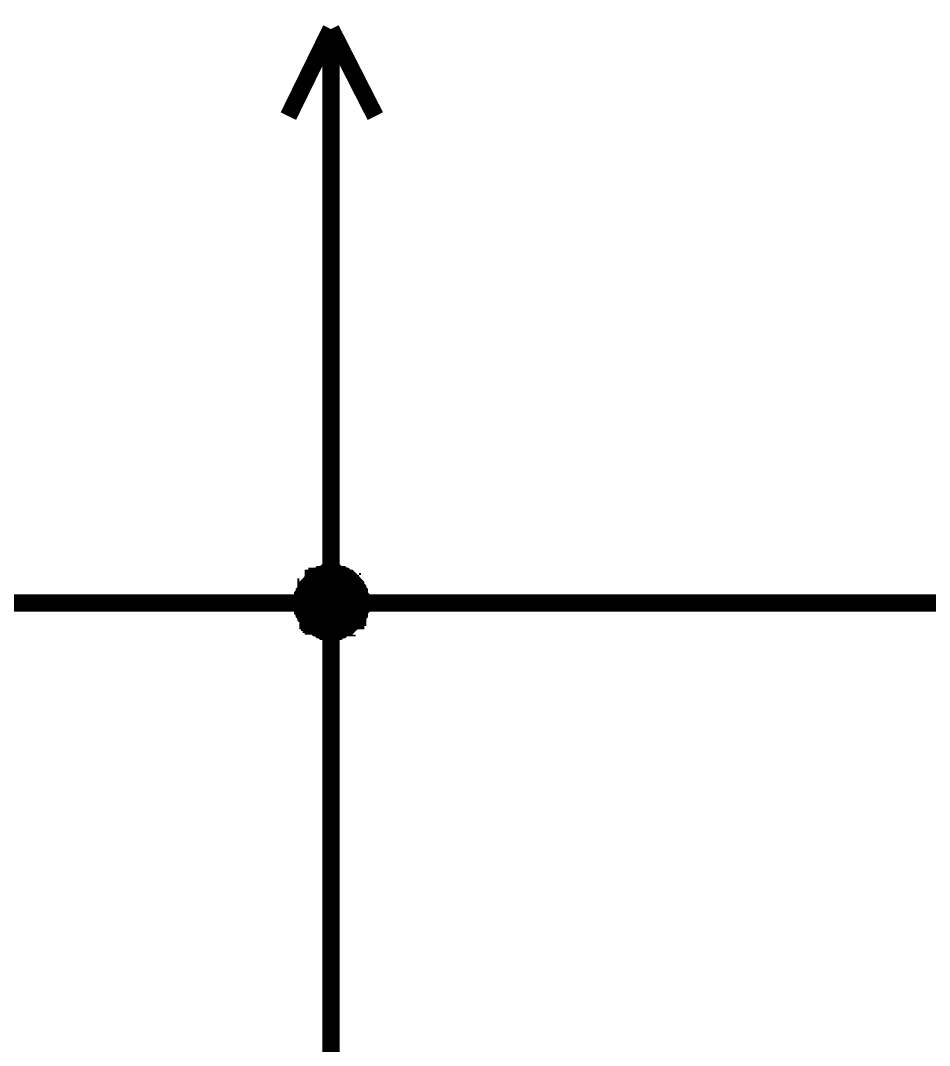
# Model space of a CAD drawing. Extents: x 260 to 1101, y 70 to 664.
# Drawn here: x 503.7 to 519.6, y 144.04 to 161.96 of the extents above; entities that cross this region are included whole.
import ezdxf

# ---------------------------------------------------------------- set-up
doc = ezdxf.new("R2010")
doc.units = 0
doc.header["$MEASUREMENT"] = 0
doc.layers.add('Sheet', color=255, linetype='CONTINUOUS')

msp = doc.modelspace()

# ---------------------------------------------------------------- linework, layer by layer
at = {"layer": 'Sheet'}
for points, const_width in [([(509.127, 161.807), (508.382, 160.285)], 0.3), ([(509.127, 161.807), (509.903, 160.285)], 0.3), ([(509.127, 159.291), (509.127, 161.807)], 0.3), ([(509.127, 159.291), (509.127, 151.773)], 0.3), ([(508.63, 151.773), (508.63, 151.804), (508.63, 151.835), (508.63, 151.835), (508.63, 151.866), (508.63, 151.897), (508.661, 151.928), (508.661, 151.959), (508.661, 151.959), (508.692, 151.99), (508.692, 152.021), (508.692, 152.052), (508.723, 152.052), (508.723, 152.083), (508.754, 152.114), (508.754, 152.114), (508.785, 152.146), (508.785, 152.146), (508.816, 152.177), (508.816, 152.208), (508.848, 152.208), (508.879, 152.208), (508.879, 152.239), (508.91, 152.239), (508.941, 152.27), (508.941, 152.27), (508.972, 152.27), (509.003, 152.27), (509.034, 152.301), (509.065, 152.301), (509.065, 152.301), (509.096, 152.301), (509.127, 152.301)], 0.3), ([(508.63, 151.773), (508.63, 151.804), (508.63, 151.835), (508.63, 151.835), (508.63, 151.866), (508.63, 151.897), (508.661, 151.928), (508.661, 151.959), (508.661, 151.959), (508.692, 151.99), (508.692, 152.021), (508.692, 152.052), (508.723, 152.052), (508.723, 152.083), (508.754, 152.114), (508.754, 152.114), (508.785, 152.146), (508.785, 152.146), (508.816, 152.177), (508.816, 152.208), (508.848, 152.208), (508.879, 152.208), (508.879, 152.239), (508.91, 152.239), (508.941, 152.27), (508.941, 152.27), (508.972, 152.27), (509.003, 152.27), (509.034, 152.301), (509.065, 152.301), (509.065, 152.301), (509.096, 152.301), (509.127, 152.301)], 0.3), ([(508.63, 151.773), (508.63, 151.804), (508.63, 151.835), (508.63, 151.835), (508.63, 151.866), (508.63, 151.897), (508.661, 151.928), (508.661, 151.959), (508.661, 151.959), (508.692, 151.99), (508.692, 152.021), (508.692, 152.052), (508.723, 152.052), (508.723, 152.083), (508.754, 152.114), (508.754, 152.114), (508.785, 152.146), (508.785, 152.146), (508.816, 152.177), (508.816, 152.208), (508.848, 152.208), (508.879, 152.208), (508.879, 152.239), (508.91, 152.239), (508.941, 152.27), (508.941, 152.27), (508.972, 152.27), (509.003, 152.27), (509.034, 152.301), (509.065, 152.301), (509.065, 152.301), (509.096, 152.301), (509.127, 152.301)], 0.3), ([(508.63, 151.773), (508.63, 151.804), (508.63, 151.835), (508.63, 151.835), (508.63, 151.866), (508.63, 151.897), (508.661, 151.928), (508.661, 151.959), (508.661, 151.959), (508.692, 151.99), (508.692, 152.021), (508.692, 152.052), (508.723, 152.052), (508.723, 152.083), (508.754, 152.114), (508.754, 152.114), (508.785, 152.146), (508.785, 152.146), (508.816, 152.177), (508.816, 152.208), (508.848, 152.208), (508.879, 152.208), (508.879, 152.239), (508.91, 152.239), (508.941, 152.27), (508.941, 152.27), (508.972, 152.27), (509.003, 152.27), (509.034, 152.301), (509.065, 152.301), (509.065, 152.301), (509.096, 152.301), (509.127, 152.301)], 0.3), ([(508.63, 151.773), (508.63, 151.804), (508.63, 151.835), (508.63, 151.835), (508.63, 151.866), (508.63, 151.897), (508.661, 151.928), (508.661, 151.959), (508.661, 151.959), (508.692, 151.99), (508.692, 152.021), (508.692, 152.052), (508.723, 152.052), (508.723, 152.083), (508.754, 152.114), (508.754, 152.114), (508.785, 152.146), (508.785, 152.146), (508.816, 152.177), (508.816, 152.208), (508.848, 152.208), (508.879, 152.208), (508.879, 152.239), (508.91, 152.239), (508.941, 152.27), (508.941, 152.27), (508.972, 152.27), (509.003, 152.27), (509.034, 152.301), (509.065, 152.301), (509.065, 152.301), (509.096, 152.301), (509.127, 152.301)], 0.3), ([(508.63, 151.773), (508.63, 151.804), (508.63, 151.835), (508.63, 151.835), (508.63, 151.866), (508.63, 151.897), (508.661, 151.928), (508.661, 151.959), (508.661, 151.959), (508.692, 151.99), (508.692, 152.021), (508.692, 152.052), (508.723, 152.052), (508.723, 152.083), (508.754, 152.114), (508.754, 152.114), (508.785, 152.146), (508.785, 152.146), (508.816, 152.177), (508.816, 152.208), (508.848, 152.208), (508.879, 152.208), (508.879, 152.239), (508.91, 152.239), (508.941, 152.27), (508.941, 152.27), (508.972, 152.27), (509.003, 152.27), (509.034, 152.301), (509.065, 152.301), (509.065, 152.301), (509.096, 152.301), (509.127, 152.301)], 0.3), ([(508.63, 151.773), (508.63, 151.804), (508.63, 151.835), (508.63, 151.835), (508.63, 151.866), (508.63, 151.897), (508.661, 151.928), (508.661, 151.959), (508.661, 151.959), (508.692, 151.99), (508.692, 152.021), (508.692, 152.052), (508.723, 152.052), (508.723, 152.083), (508.754, 152.114), (508.754, 152.114), (508.785, 152.146), (508.785, 152.146), (508.816, 152.177), (508.816, 152.208), (508.848, 152.208), (508.879, 152.208), (508.879, 152.239), (508.91, 152.239), (508.941, 152.27), (508.941, 152.27), (508.972, 152.27), (509.003, 152.27), (509.034, 152.301), (509.065, 152.301), (509.065, 152.301), (509.096, 152.301), (509.127, 152.301)], 0.0991), ([(508.63, 151.773), (508.63, 151.804), (508.63, 151.835), (508.63, 151.835), (508.63, 151.866), (508.63, 151.897), (508.661, 151.928), (508.661, 151.959), (508.661, 151.959), (508.692, 151.99), (508.692, 152.021), (508.692, 152.052), (508.723, 152.052), (508.723, 152.083), (508.754, 152.114), (508.754, 152.114), (508.785, 152.146), (508.785, 152.146), (508.816, 152.177), (508.816, 152.208), (508.848, 152.208), (508.879, 152.208), (508.879, 152.239), (508.91, 152.239), (508.941, 152.27), (508.941, 152.27), (508.972, 152.27), (509.003, 152.27), (509.034, 152.301), (509.065, 152.301), (509.065, 152.301), (509.096, 152.301), (509.127, 152.301)], 0.0991), ([(508.63, 151.773), (508.63, 151.804), (508.63, 151.835), (508.63, 151.835), (508.63, 151.866), (508.63, 151.897), (508.661, 151.928), (508.661, 151.959), (508.661, 151.959), (508.692, 151.99), (508.692, 152.021), (508.692, 152.052), (508.723, 152.052), (508.723, 152.083), (508.754, 152.114), (508.754, 152.114), (508.785, 152.146), (508.785, 152.146), (508.816, 152.177), (508.816, 152.208), (508.848, 152.208), (508.879, 152.208), (508.879, 152.239), (508.91, 152.239), (508.941, 152.27), (508.941, 152.27), (508.972, 152.27), (509.003, 152.27), (509.034, 152.301), (509.065, 152.301), (509.065, 152.301), (509.096, 152.301), (509.127, 152.301)], 0.0991), ([(508.63, 151.773), (508.63, 151.804), (508.63, 151.835), (508.63, 151.835), (508.63, 151.866), (508.63, 151.897), (508.661, 151.928), (508.661, 151.959), (508.661, 151.959), (508.692, 151.99), (508.692, 152.021), (508.692, 152.052), (508.723, 152.052), (508.723, 152.083), (508.754, 152.114), (508.754, 152.114), (508.785, 152.146), (508.785, 152.146), (508.816, 152.177), (508.816, 152.208), (508.848, 152.208), (508.879, 152.208), (508.879, 152.239), (508.91, 152.239), (508.941, 152.27), (508.941, 152.27), (508.972, 152.27), (509.003, 152.27), (509.034, 152.301), (509.065, 152.301), (509.065, 152.301), (509.096, 152.301), (509.127, 152.301)], 0.0991), ([(508.63, 151.773), (508.63, 151.804), (508.63, 151.835), (508.63, 151.835), (508.63, 151.866), (508.63, 151.897), (508.661, 151.928), (508.661, 151.959), (508.661, 151.959), (508.692, 151.99), (508.692, 152.021), (508.692, 152.052), (508.723, 152.052), (508.723, 152.083), (508.754, 152.114), (508.754, 152.114), (508.785, 152.146), (508.785, 152.146), (508.816, 152.177), (508.816, 152.208), (508.848, 152.208), (508.879, 152.208), (508.879, 152.239), (508.91, 152.239), (508.941, 152.27), (508.941, 152.27), (508.972, 152.27), (509.003, 152.27), (509.034, 152.301), (509.065, 152.301), (509.065, 152.301), (509.096, 152.301), (509.127, 152.301)], 0.0991), ([(508.63, 151.773), (508.63, 151.804), (508.63, 151.835), (508.63, 151.835), (508.63, 151.866), (508.63, 151.897), (508.661, 151.928), (508.661, 151.959), (508.661, 151.959), (508.692, 151.99), (508.692, 152.021), (508.692, 152.052), (508.723, 152.052), (508.723, 152.083), (508.754, 152.114), (508.754, 152.114), (508.785, 152.146), (508.785, 152.146), (508.816, 152.177), (508.816, 152.208), (508.848, 152.208), (508.879, 152.208), (508.879, 152.239), (508.91, 152.239), (508.941, 152.27), (508.941, 152.27), (508.972, 152.27), (509.003, 152.27), (509.034, 152.301), (509.065, 152.301), (509.065, 152.301), (509.096, 152.301), (509.127, 152.301)], 0.0991), ([(509.127, 152.301), (509.127, 152.301)], 0.3), ([(509.127, 152.301), (509.158, 152.301), (509.189, 152.301), (509.189, 152.301), (509.22, 152.301), (509.251, 152.27), (509.282, 152.27), (509.313, 152.27), (509.313, 152.27), (509.344, 152.239), (509.375, 152.239), (509.407, 152.208), (509.407, 152.208), (509.438, 152.208), (509.469, 152.177), (509.469, 152.146), (509.5, 152.146), (509.5, 152.114), (509.531, 152.114), (509.562, 152.083), (509.562, 152.052), (509.562, 152.052), (509.593, 152.021), (509.593, 151.99), (509.624, 151.959), (509.624, 151.959), (509.624, 151.928), (509.624, 151.897), (509.655, 151.866), (509.655, 151.835), (509.655, 151.835), (509.655, 151.804), (509.655, 151.773)], 0.3), ([(509.127, 152.301), (509.127, 152.301)], 0.3), ([(509.127, 152.301), (509.158, 152.301), (509.189, 152.301), (509.189, 152.301), (509.22, 152.301), (509.251, 152.27), (509.282, 152.27), (509.313, 152.27), (509.313, 152.27), (509.344, 152.239), (509.375, 152.239), (509.407, 152.208), (509.407, 152.208), (509.438, 152.208), (509.469, 152.177), (509.469, 152.146), (509.5, 152.146), (509.5, 152.114), (509.531, 152.114), (509.562, 152.083), (509.562, 152.052), (509.562, 152.052), (509.593, 152.021), (509.593, 151.99), (509.624, 151.959), (509.624, 151.959), (509.624, 151.928), (509.624, 151.897), (509.655, 151.866), (509.655, 151.835), (509.655, 151.835), (509.655, 151.804), (509.655, 151.773)], 0.3), ([(509.127, 152.301), (509.127, 152.301)], 0.3), ([(509.127, 152.301), (509.158, 152.301), (509.189, 152.301), (509.189, 152.301), (509.22, 152.301), (509.251, 152.27), (509.282, 152.27), (509.313, 152.27), (509.313, 152.27), (509.344, 152.239), (509.375, 152.239), (509.407, 152.208), (509.407, 152.208), (509.438, 152.208), (509.469, 152.177), (509.469, 152.146), (509.5, 152.146), (509.5, 152.114), (509.531, 152.114), (509.562, 152.083), (509.562, 152.052), (509.562, 152.052), (509.593, 152.021), (509.593, 151.99), (509.624, 151.959), (509.624, 151.959), (509.624, 151.928), (509.624, 151.897), (509.655, 151.866), (509.655, 151.835), (509.655, 151.835), (509.655, 151.804), (509.655, 151.773)], 0.3), ([(509.127, 152.301), (509.127, 152.301)], 0.3), ([(509.127, 152.301), (509.158, 152.301), (509.189, 152.301), (509.189, 152.301), (509.22, 152.301), (509.251, 152.27), (509.282, 152.27), (509.313, 152.27), (509.313, 152.27), (509.344, 152.239), (509.375, 152.239), (509.407, 152.208), (509.407, 152.208), (509.438, 152.208), (509.469, 152.177), (509.469, 152.146), (509.5, 152.146), (509.5, 152.114), (509.531, 152.114), (509.562, 152.083), (509.562, 152.052), (509.562, 152.052), (509.593, 152.021), (509.593, 151.99), (509.624, 151.959), (509.624, 151.959), (509.624, 151.928), (509.624, 151.897), (509.655, 151.866), (509.655, 151.835), (509.655, 151.835), (509.655, 151.804), (509.655, 151.773)], 0.3), ([(509.127, 152.301), (509.127, 152.301)], 0.3), ([(509.127, 152.301), (509.158, 152.301), (509.189, 152.301), (509.189, 152.301), (509.22, 152.301), (509.251, 152.27), (509.282, 152.27), (509.313, 152.27), (509.313, 152.27), (509.344, 152.239), (509.375, 152.239), (509.407, 152.208), (509.407, 152.208), (509.438, 152.208), (509.469, 152.177), (509.469, 152.146), (509.5, 152.146), (509.5, 152.114), (509.531, 152.114), (509.562, 152.083), (509.562, 152.052), (509.562, 152.052), (509.593, 152.021), (509.593, 151.99), (509.624, 151.959), (509.624, 151.959), (509.624, 151.928), (509.624, 151.897), (509.655, 151.866), (509.655, 151.835), (509.655, 151.835), (509.655, 151.804), (509.655, 151.773)], 0.3), ([(509.127, 152.301), (509.127, 152.301)], 0.3), ([(509.127, 152.301), (509.158, 152.301), (509.189, 152.301), (509.189, 152.301), (509.22, 152.301), (509.251, 152.27), (509.282, 152.27), (509.313, 152.27), (509.313, 152.27), (509.344, 152.239), (509.375, 152.239), (509.407, 152.208), (509.407, 152.208), (509.438, 152.208), (509.469, 152.177), (509.469, 152.146), (509.5, 152.146), (509.5, 152.114), (509.531, 152.114), (509.562, 152.083), (509.562, 152.052), (509.562, 152.052), (509.593, 152.021), (509.593, 151.99), (509.624, 151.959), (509.624, 151.959), (509.624, 151.928), (509.624, 151.897), (509.655, 151.866), (509.655, 151.835), (509.655, 151.835), (509.655, 151.804), (509.655, 151.773)], 0.3), ([(509.127, 152.301), (509.127, 152.301)], 0.0991), ([(509.127, 152.301), (509.158, 152.301), (509.189, 152.301), (509.189, 152.301), (509.22, 152.301), (509.251, 152.27), (509.282, 152.27), (509.313, 152.27), (509.313, 152.27), (509.344, 152.239), (509.375, 152.239), (509.407, 152.208), (509.407, 152.208), (509.438, 152.208), (509.469, 152.177), (509.469, 152.146), (509.5, 152.146), (509.5, 152.114), (509.531, 152.114), (509.562, 152.083), (509.562, 152.052), (509.562, 152.052), (509.593, 152.021), (509.593, 151.99), (509.624, 151.959), (509.624, 151.959), (509.624, 151.928), (509.624, 151.897), (509.655, 151.866), (509.655, 151.835), (509.655, 151.835), (509.655, 151.804), (509.655, 151.773)], 0.0991), ([(509.127, 152.301), (509.127, 152.301)], 0.0991), ([(509.127, 152.301), (509.158, 152.301), (509.189, 152.301), (509.189, 152.301), (509.22, 152.301), (509.251, 152.27), (509.282, 152.27), (509.313, 152.27), (509.313, 152.27), (509.344, 152.239), (509.375, 152.239), (509.407, 152.208), (509.407, 152.208), (509.438, 152.208), (509.469, 152.177), (509.469, 152.146), (509.5, 152.146), (509.5, 152.114), (509.531, 152.114), (509.562, 152.083), (509.562, 152.052), (509.562, 152.052), (509.593, 152.021), (509.593, 151.99), (509.624, 151.959), (509.624, 151.959), (509.624, 151.928), (509.624, 151.897), (509.655, 151.866), (509.655, 151.835), (509.655, 151.835), (509.655, 151.804), (509.655, 151.773)], 0.0991), ([(509.127, 152.301), (509.127, 152.301)], 0.0991), ([(509.127, 152.301), (509.158, 152.301), (509.189, 152.301), (509.189, 152.301), (509.22, 152.301), (509.251, 152.27), (509.282, 152.27), (509.313, 152.27), (509.313, 152.27), (509.344, 152.239), (509.375, 152.239), (509.407, 152.208), (509.407, 152.208), (509.438, 152.208), (509.469, 152.177), (509.469, 152.146), (509.5, 152.146), (509.5, 152.114), (509.531, 152.114), (509.562, 152.083), (509.562, 152.052), (509.562, 152.052), (509.593, 152.021), (509.593, 151.99), (509.624, 151.959), (509.624, 151.959), (509.624, 151.928), (509.624, 151.897), (509.655, 151.866), (509.655, 151.835), (509.655, 151.835), (509.655, 151.804), (509.655, 151.773)], 0.0991), ([(509.127, 152.301), (509.127, 152.301)], 0.0991), ([(509.127, 152.301), (509.158, 152.301), (509.189, 152.301), (509.189, 152.301), (509.22, 152.301), (509.251, 152.27), (509.282, 152.27), (509.313, 152.27), (509.313, 152.27), (509.344, 152.239), (509.375, 152.239), (509.407, 152.208), (509.407, 152.208), (509.438, 152.208), (509.469, 152.177), (509.469, 152.146), (509.5, 152.146), (509.5, 152.114), (509.531, 152.114), (509.562, 152.083), (509.562, 152.052), (509.562, 152.052), (509.593, 152.021), (509.593, 151.99), (509.624, 151.959), (509.624, 151.959), (509.624, 151.928), (509.624, 151.897), (509.655, 151.866), (509.655, 151.835), (509.655, 151.835), (509.655, 151.804), (509.655, 151.773)], 0.0991), ([(509.127, 152.301), (509.127, 152.301)], 0.0991), ([(509.127, 152.301), (509.158, 152.301), (509.189, 152.301), (509.189, 152.301), (509.22, 152.301), (509.251, 152.27), (509.282, 152.27), (509.313, 152.27), (509.313, 152.27), (509.344, 152.239), (509.375, 152.239), (509.407, 152.208), (509.407, 152.208), (509.438, 152.208), (509.469, 152.177), (509.469, 152.146), (509.5, 152.146), (509.5, 152.114), (509.531, 152.114), (509.562, 152.083), (509.562, 152.052), (509.562, 152.052), (509.593, 152.021), (509.593, 151.99), (509.624, 151.959), (509.624, 151.959), (509.624, 151.928), (509.624, 151.897), (509.655, 151.866), (509.655, 151.835), (509.655, 151.835), (509.655, 151.804), (509.655, 151.773)], 0.0991), ([(509.127, 152.301), (509.127, 152.301)], 0.0991), ([(509.127, 152.301), (509.158, 152.301), (509.189, 152.301), (509.189, 152.301), (509.22, 152.301), (509.251, 152.27), (509.282, 152.27), (509.313, 152.27), (509.313, 152.27), (509.344, 152.239), (509.375, 152.239), (509.407, 152.208), (509.407, 152.208), (509.438, 152.208), (509.469, 152.177), (509.469, 152.146), (509.5, 152.146), (509.5, 152.114), (509.531, 152.114), (509.562, 152.083), (509.562, 152.052), (509.562, 152.052), (509.593, 152.021), (509.593, 151.99), (509.624, 151.959), (509.624, 151.959), (509.624, 151.928), (509.624, 151.897), (509.655, 151.866), (509.655, 151.835), (509.655, 151.835), (509.655, 151.804), (509.655, 151.773)], 0.0991), ([(494.127, 151.773), (509.127, 151.773), (509.127, 144.286)], 0.3), ([(509.127, 151.276), (509.096, 151.276), (509.065, 151.276), (509.065, 151.276), (509.034, 151.276), (509.003, 151.276), (508.972, 151.307), (508.941, 151.307), (508.941, 151.307), (508.91, 151.338), (508.879, 151.338), (508.879, 151.338), (508.848, 151.369), (508.816, 151.369), (508.816, 151.4), (508.785, 151.4), (508.785, 151.431), (508.754, 151.431), (508.754, 151.462), (508.723, 151.462), (508.723, 151.493), (508.692, 151.524), (508.692, 151.524), (508.692, 151.555), (508.661, 151.586), (508.661, 151.586), (508.661, 151.617), (508.63, 151.648), (508.63, 151.68), (508.63, 151.711), (508.63, 151.711), (508.63, 151.742), (508.63, 151.773)], 0.3), ([(508.63, 151.773), (508.63, 151.773)], 0.3), ([(509.127, 151.276), (509.096, 151.276), (509.065, 151.276), (509.065, 151.276), (509.034, 151.276), (509.003, 151.276), (508.972, 151.307), (508.941, 151.307), (508.941, 151.307), (508.91, 151.338), (508.879, 151.338), (508.879, 151.338), (508.848, 151.369), (508.816, 151.369), (508.816, 151.4), (508.785, 151.4), (508.785, 151.431), (508.754, 151.431), (508.754, 151.462), (508.723, 151.462), (508.723, 151.493), (508.692, 151.524), (508.692, 151.524), (508.692, 151.555), (508.661, 151.586), (508.661, 151.586), (508.661, 151.617), (508.63, 151.648), (508.63, 151.68), (508.63, 151.711), (508.63, 151.711), (508.63, 151.742), (508.63, 151.773)], 0.3), ([(508.63, 151.773), (508.63, 151.773)], 0.3), ([(509.127, 151.276), (509.096, 151.276), (509.065, 151.276), (509.065, 151.276), (509.034, 151.276), (509.003, 151.276), (508.972, 151.307), (508.941, 151.307), (508.941, 151.307), (508.91, 151.338), (508.879, 151.338), (508.879, 151.338), (508.848, 151.369), (508.816, 151.369), (508.816, 151.4), (508.785, 151.4), (508.785, 151.431), (508.754, 151.431), (508.754, 151.462), (508.723, 151.462), (508.723, 151.493), (508.692, 151.524), (508.692, 151.524), (508.692, 151.555), (508.661, 151.586), (508.661, 151.586), (508.661, 151.617), (508.63, 151.648), (508.63, 151.68), (508.63, 151.711), (508.63, 151.711), (508.63, 151.742), (508.63, 151.773)], 0.3), ([(508.63, 151.773), (508.63, 151.773)], 0.3), ([(509.127, 151.276), (509.096, 151.276), (509.065, 151.276), (509.065, 151.276), (509.034, 151.276), (509.003, 151.276), (508.972, 151.307), (508.941, 151.307), (508.941, 151.307), (508.91, 151.338), (508.879, 151.338), (508.879, 151.338), (508.848, 151.369), (508.816, 151.369), (508.816, 151.4), (508.785, 151.4), (508.785, 151.431), (508.754, 151.431), (508.754, 151.462), (508.723, 151.462), (508.723, 151.493), (508.692, 151.524), (508.692, 151.524), (508.692, 151.555), (508.661, 151.586), (508.661, 151.586), (508.661, 151.617), (508.63, 151.648), (508.63, 151.68), (508.63, 151.711), (508.63, 151.711), (508.63, 151.742), (508.63, 151.773)], 0.3), ([(508.63, 151.773), (508.63, 151.773)], 0.3), ([(509.127, 151.276), (509.096, 151.276), (509.065, 151.276), (509.065, 151.276), (509.034, 151.276), (509.003, 151.276), (508.972, 151.307), (508.941, 151.307), (508.941, 151.307), (508.91, 151.338), (508.879, 151.338), (508.879, 151.338), (508.848, 151.369), (508.816, 151.369), (508.816, 151.4), (508.785, 151.4), (508.785, 151.431), (508.754, 151.431), (508.754, 151.462), (508.723, 151.462), (508.723, 151.493), (508.692, 151.524), (508.692, 151.524), (508.692, 151.555), (508.661, 151.586), (508.661, 151.586), (508.661, 151.617), (508.63, 151.648), (508.63, 151.68), (508.63, 151.711), (508.63, 151.711), (508.63, 151.742), (508.63, 151.773)], 0.3), ([(508.63, 151.773), (508.63, 151.773)], 0.3), ([(509.127, 151.276), (509.096, 151.276), (509.065, 151.276), (509.065, 151.276), (509.034, 151.276), (509.003, 151.276), (508.972, 151.307), (508.941, 151.307), (508.941, 151.307), (508.91, 151.338), (508.879, 151.338), (508.879, 151.338), (508.848, 151.369), (508.816, 151.369), (508.816, 151.4), (508.785, 151.4), (508.785, 151.431), (508.754, 151.431), (508.754, 151.462), (508.723, 151.462), (508.723, 151.493), (508.692, 151.524), (508.692, 151.524), (508.692, 151.555), (508.661, 151.586), (508.661, 151.586), (508.661, 151.617), (508.63, 151.648), (508.63, 151.68), (508.63, 151.711), (508.63, 151.711), (508.63, 151.742), (508.63, 151.773)], 0.3), ([(508.63, 151.773), (508.63, 151.773)], 0.3), ([(509.127, 151.276), (509.096, 151.276), (509.065, 151.276), (509.065, 151.276), (509.034, 151.276), (509.003, 151.276), (508.972, 151.307), (508.941, 151.307), (508.941, 151.307), (508.91, 151.338), (508.879, 151.338), (508.879, 151.338), (508.848, 151.369), (508.816, 151.369), (508.816, 151.4), (508.785, 151.4), (508.785, 151.431), (508.754, 151.431), (508.754, 151.462), (508.723, 151.462), (508.723, 151.493), (508.692, 151.524), (508.692, 151.524), (508.692, 151.555), (508.661, 151.586), (508.661, 151.586), (508.661, 151.617), (508.63, 151.648), (508.63, 151.68), (508.63, 151.711), (508.63, 151.711), (508.63, 151.742), (508.63, 151.773)], 0.0991), ([(508.63, 151.773), (508.63, 151.773)], 0.0991), ([(509.127, 151.276), (509.096, 151.276), (509.065, 151.276), (509.065, 151.276), (509.034, 151.276), (509.003, 151.276), (508.972, 151.307), (508.941, 151.307), (508.941, 151.307), (508.91, 151.338), (508.879, 151.338), (508.879, 151.338), (508.848, 151.369), (508.816, 151.369), (508.816, 151.4), (508.785, 151.4), (508.785, 151.431), (508.754, 151.431), (508.754, 151.462), (508.723, 151.462), (508.723, 151.493), (508.692, 151.524), (508.692, 151.524), (508.692, 151.555), (508.661, 151.586), (508.661, 151.586), (508.661, 151.617), (508.63, 151.648), (508.63, 151.68), (508.63, 151.711), (508.63, 151.711), (508.63, 151.742), (508.63, 151.773)], 0.0991), ([(508.63, 151.773), (508.63, 151.773)], 0.0991), ([(509.127, 151.276), (509.096, 151.276), (509.065, 151.276), (509.065, 151.276), (509.034, 151.276), (509.003, 151.276), (508.972, 151.307), (508.941, 151.307), (508.941, 151.307), (508.91, 151.338), (508.879, 151.338), (508.879, 151.338), (508.848, 151.369), (508.816, 151.369), (508.816, 151.4), (508.785, 151.4), (508.785, 151.431), (508.754, 151.431), (508.754, 151.462), (508.723, 151.462), (508.723, 151.493), (508.692, 151.524), (508.692, 151.524), (508.692, 151.555), (508.661, 151.586), (508.661, 151.586), (508.661, 151.617), (508.63, 151.648), (508.63, 151.68), (508.63, 151.711), (508.63, 151.711), (508.63, 151.742), (508.63, 151.773)], 0.0991), ([(508.63, 151.773), (508.63, 151.773)], 0.0991), ([(509.127, 151.276), (509.096, 151.276), (509.065, 151.276), (509.065, 151.276), (509.034, 151.276), (509.003, 151.276), (508.972, 151.307), (508.941, 151.307), (508.941, 151.307), (508.91, 151.338), (508.879, 151.338), (508.879, 151.338), (508.848, 151.369), (508.816, 151.369), (508.816, 151.4), (508.785, 151.4), (508.785, 151.431), (508.754, 151.431), (508.754, 151.462), (508.723, 151.462), (508.723, 151.493), (508.692, 151.524), (508.692, 151.524), (508.692, 151.555), (508.661, 151.586), (508.661, 151.586), (508.661, 151.617), (508.63, 151.648), (508.63, 151.68), (508.63, 151.711), (508.63, 151.711), (508.63, 151.742), (508.63, 151.773)], 0.0991), ([(508.63, 151.773), (508.63, 151.773)], 0.0991), ([(509.127, 151.276), (509.096, 151.276), (509.065, 151.276), (509.065, 151.276), (509.034, 151.276), (509.003, 151.276), (508.972, 151.307), (508.941, 151.307), (508.941, 151.307), (508.91, 151.338), (508.879, 151.338), (508.879, 151.338), (508.848, 151.369), (508.816, 151.369), (508.816, 151.4), (508.785, 151.4), (508.785, 151.431), (508.754, 151.431), (508.754, 151.462), (508.723, 151.462), (508.723, 151.493), (508.692, 151.524), (508.692, 151.524), (508.692, 151.555), (508.661, 151.586), (508.661, 151.586), (508.661, 151.617), (508.63, 151.648), (508.63, 151.68), (508.63, 151.711), (508.63, 151.711), (508.63, 151.742), (508.63, 151.773)], 0.0991), ([(508.63, 151.773), (508.63, 151.773)], 0.0991), ([(509.127, 151.276), (509.096, 151.276), (509.065, 151.276), (509.065, 151.276), (509.034, 151.276), (509.003, 151.276), (508.972, 151.307), (508.941, 151.307), (508.941, 151.307), (508.91, 151.338), (508.879, 151.338), (508.879, 151.338), (508.848, 151.369), (508.816, 151.369), (508.816, 151.4), (508.785, 151.4), (508.785, 151.431), (508.754, 151.431), (508.754, 151.462), (508.723, 151.462), (508.723, 151.493), (508.692, 151.524), (508.692, 151.524), (508.692, 151.555), (508.661, 151.586), (508.661, 151.586), (508.661, 151.617), (508.63, 151.648), (508.63, 151.68), (508.63, 151.711), (508.63, 151.711), (508.63, 151.742), (508.63, 151.773)], 0.0991), ([(508.63, 151.773), (508.63, 151.773)], 0.0991), ([(509.655, 151.773), (509.655, 151.742), (509.655, 151.711), (509.655, 151.711), (509.655, 151.68), (509.624, 151.648), (509.624, 151.617), (509.624, 151.586), (509.624, 151.586), (509.593, 151.555), (509.593, 151.524), (509.562, 151.524), (509.562, 151.493), (509.562, 151.462), (509.531, 151.462), (509.5, 151.431), (509.5, 151.431), (509.469, 151.4), (509.469, 151.4), (509.438, 151.369), (509.407, 151.369), (509.407, 151.338), (509.375, 151.338), (509.344, 151.338), (509.313, 151.307), (509.313, 151.307), (509.282, 151.307), (509.251, 151.276), (509.22, 151.276), (509.189, 151.276), (509.189, 151.276), (509.158, 151.276), (509.127, 151.276)], 0.3), ([(509.127, 151.773), (524.127, 151.773), (524.127, 144.286)], 0.3), ([(509.655, 151.773), (509.655, 151.742), (509.655, 151.711), (509.655, 151.711), (509.655, 151.68), (509.624, 151.648), (509.624, 151.617), (509.624, 151.586), (509.624, 151.586), (509.593, 151.555), (509.593, 151.524), (509.562, 151.524), (509.562, 151.493), (509.562, 151.462), (509.531, 151.462), (509.5, 151.431), (509.5, 151.431), (509.469, 151.4), (509.469, 151.4), (509.438, 151.369), (509.407, 151.369), (509.407, 151.338), (509.375, 151.338), (509.344, 151.338), (509.313, 151.307), (509.313, 151.307), (509.282, 151.307), (509.251, 151.276), (509.22, 151.276), (509.189, 151.276), (509.189, 151.276), (509.158, 151.276), (509.127, 151.276)], 0.3), ([(509.655, 151.773), (509.655, 151.742), (509.655, 151.711), (509.655, 151.711), (509.655, 151.68), (509.624, 151.648), (509.624, 151.617), (509.624, 151.586), (509.624, 151.586), (509.593, 151.555), (509.593, 151.524), (509.562, 151.524), (509.562, 151.493), (509.562, 151.462), (509.531, 151.462), (509.5, 151.431), (509.5, 151.431), (509.469, 151.4), (509.469, 151.4), (509.438, 151.369), (509.407, 151.369), (509.407, 151.338), (509.375, 151.338), (509.344, 151.338), (509.313, 151.307), (509.313, 151.307), (509.282, 151.307), (509.251, 151.276), (509.22, 151.276), (509.189, 151.276), (509.189, 151.276), (509.158, 151.276), (509.127, 151.276)], 0.3), ([(509.655, 151.773), (509.655, 151.742), (509.655, 151.711), (509.655, 151.711), (509.655, 151.68), (509.624, 151.648), (509.624, 151.617), (509.624, 151.586), (509.624, 151.586), (509.593, 151.555), (509.593, 151.524), (509.562, 151.524), (509.562, 151.493), (509.562, 151.462), (509.531, 151.462), (509.5, 151.431), (509.5, 151.431), (509.469, 151.4), (509.469, 151.4), (509.438, 151.369), (509.407, 151.369), (509.407, 151.338), (509.375, 151.338), (509.344, 151.338), (509.313, 151.307), (509.313, 151.307), (509.282, 151.307), (509.251, 151.276), (509.22, 151.276), (509.189, 151.276), (509.189, 151.276), (509.158, 151.276), (509.127, 151.276)], 0.3), ([(509.655, 151.773), (509.655, 151.742), (509.655, 151.711), (509.655, 151.711), (509.655, 151.68), (509.624, 151.648), (509.624, 151.617), (509.624, 151.586), (509.624, 151.586), (509.593, 151.555), (509.593, 151.524), (509.562, 151.524), (509.562, 151.493), (509.562, 151.462), (509.531, 151.462), (509.5, 151.431), (509.5, 151.431), (509.469, 151.4), (509.469, 151.4), (509.438, 151.369), (509.407, 151.369), (509.407, 151.338), (509.375, 151.338), (509.344, 151.338), (509.313, 151.307), (509.313, 151.307), (509.282, 151.307), (509.251, 151.276), (509.22, 151.276), (509.189, 151.276), (509.189, 151.276), (509.158, 151.276), (509.127, 151.276)], 0.3), ([(509.655, 151.773), (509.655, 151.742), (509.655, 151.711), (509.655, 151.711), (509.655, 151.68), (509.624, 151.648), (509.624, 151.617), (509.624, 151.586), (509.624, 151.586), (509.593, 151.555), (509.593, 151.524), (509.562, 151.524), (509.562, 151.493), (509.562, 151.462), (509.531, 151.462), (509.5, 151.431), (509.5, 151.431), (509.469, 151.4), (509.469, 151.4), (509.438, 151.369), (509.407, 151.369), (509.407, 151.338), (509.375, 151.338), (509.344, 151.338), (509.313, 151.307), (509.313, 151.307), (509.282, 151.307), (509.251, 151.276), (509.22, 151.276), (509.189, 151.276), (509.189, 151.276), (509.158, 151.276), (509.127, 151.276)], 0.3), ([(509.655, 151.773), (509.655, 151.742), (509.655, 151.711), (509.655, 151.711), (509.655, 151.68), (509.624, 151.648), (509.624, 151.617), (509.624, 151.586), (509.624, 151.586), (509.593, 151.555), (509.593, 151.524), (509.562, 151.524), (509.562, 151.493), (509.562, 151.462), (509.531, 151.462), (509.5, 151.431), (509.5, 151.431), (509.469, 151.4), (509.469, 151.4), (509.438, 151.369), (509.407, 151.369), (509.407, 151.338), (509.375, 151.338), (509.344, 151.338), (509.313, 151.307), (509.313, 151.307), (509.282, 151.307), (509.251, 151.276), (509.22, 151.276), (509.189, 151.276), (509.189, 151.276), (509.158, 151.276), (509.127, 151.276)], 0.0991), ([(509.655, 151.773), (509.655, 151.742), (509.655, 151.711), (509.655, 151.711), (509.655, 151.68), (509.624, 151.648), (509.624, 151.617), (509.624, 151.586), (509.624, 151.586), (509.593, 151.555), (509.593, 151.524), (509.562, 151.524), (509.562, 151.493), (509.562, 151.462), (509.531, 151.462), (509.5, 151.431), (509.5, 151.431), (509.469, 151.4), (509.469, 151.4), (509.438, 151.369), (509.407, 151.369), (509.407, 151.338), (509.375, 151.338), (509.344, 151.338), (509.313, 151.307), (509.313, 151.307), (509.282, 151.307), (509.251, 151.276), (509.22, 151.276), (509.189, 151.276), (509.189, 151.276), (509.158, 151.276), (509.127, 151.276)], 0.0991), ([(509.655, 151.773), (509.655, 151.742), (509.655, 151.711), (509.655, 151.711), (509.655, 151.68), (509.624, 151.648), (509.624, 151.617), (509.624, 151.586), (509.624, 151.586), (509.593, 151.555), (509.593, 151.524), (509.562, 151.524), (509.562, 151.493), (509.562, 151.462), (509.531, 151.462), (509.5, 151.431), (509.5, 151.431), (509.469, 151.4), (509.469, 151.4), (509.438, 151.369), (509.407, 151.369), (509.407, 151.338), (509.375, 151.338), (509.344, 151.338), (509.313, 151.307), (509.313, 151.307), (509.282, 151.307), (509.251, 151.276), (509.22, 151.276), (509.189, 151.276), (509.189, 151.276), (509.158, 151.276), (509.127, 151.276)], 0.0991), ([(509.655, 151.773), (509.655, 151.742), (509.655, 151.711), (509.655, 151.711), (509.655, 151.68), (509.624, 151.648), (509.624, 151.617), (509.624, 151.586), (509.624, 151.586), (509.593, 151.555), (509.593, 151.524), (509.562, 151.524), (509.562, 151.493), (509.562, 151.462), (509.531, 151.462), (509.5, 151.431), (509.5, 151.431), (509.469, 151.4), (509.469, 151.4), (509.438, 151.369), (509.407, 151.369), (509.407, 151.338), (509.375, 151.338), (509.344, 151.338), (509.313, 151.307), (509.313, 151.307), (509.282, 151.307), (509.251, 151.276), (509.22, 151.276), (509.189, 151.276), (509.189, 151.276), (509.158, 151.276), (509.127, 151.276)], 0.0991), ([(509.655, 151.773), (509.655, 151.742), (509.655, 151.711), (509.655, 151.711), (509.655, 151.68), (509.624, 151.648), (509.624, 151.617), (509.624, 151.586), (509.624, 151.586), (509.593, 151.555), (509.593, 151.524), (509.562, 151.524), (509.562, 151.493), (509.562, 151.462), (509.531, 151.462), (509.5, 151.431), (509.5, 151.431), (509.469, 151.4), (509.469, 151.4), (509.438, 151.369), (509.407, 151.369), (509.407, 151.338), (509.375, 151.338), (509.344, 151.338), (509.313, 151.307), (509.313, 151.307), (509.282, 151.307), (509.251, 151.276), (509.22, 151.276), (509.189, 151.276), (509.189, 151.276), (509.158, 151.276), (509.127, 151.276)], 0.0991), ([(509.655, 151.773), (509.655, 151.742), (509.655, 151.711), (509.655, 151.711), (509.655, 151.68), (509.624, 151.648), (509.624, 151.617), (509.624, 151.586), (509.624, 151.586), (509.593, 151.555), (509.593, 151.524), (509.562, 151.524), (509.562, 151.493), (509.562, 151.462), (509.531, 151.462), (509.5, 151.431), (509.5, 151.431), (509.469, 151.4), (509.469, 151.4), (509.438, 151.369), (509.407, 151.369), (509.407, 151.338), (509.375, 151.338), (509.344, 151.338), (509.313, 151.307), (509.313, 151.307), (509.282, 151.307), (509.251, 151.276), (509.22, 151.276), (509.189, 151.276), (509.189, 151.276), (509.158, 151.276), (509.127, 151.276)], 0.0991), ([(509.655, 151.773), (509.655, 151.773), (509.655, 151.773), (509.655, 151.773), (509.655, 151.773), (509.655, 151.773), (509.655, 151.773), (509.655, 151.773), (509.655, 151.773), (509.655, 151.773), (509.655, 151.773), (509.655, 151.773), (509.655, 151.773), (509.655, 151.773), (509.655, 151.773), (509.655, 151.773), (509.655, 151.773), (509.655, 151.773), (509.655, 151.773), (509.655, 151.773), (509.655, 151.773), (509.655, 151.773), (509.655, 151.773), (509.655, 151.773), (509.655, 151.773), (509.655, 151.773), (509.655, 151.773), (509.655, 151.773), (509.655, 151.773), (509.655, 151.773), (509.655, 151.773), (509.655, 151.773), (509.655, 151.773)], 0.3), ([(509.655, 151.773), (509.655, 151.773)], 0.3), ([(509.655, 151.773), (509.655, 151.773), (509.655, 151.773), (509.655, 151.773), (509.655, 151.773), (509.655, 151.773), (509.655, 151.773), (509.655, 151.773), (509.655, 151.773), (509.655, 151.773), (509.655, 151.773), (509.655, 151.773), (509.655, 151.773), (509.655, 151.773), (509.655, 151.773), (509.655, 151.773), (509.655, 151.773), (509.655, 151.773), (509.655, 151.773), (509.655, 151.773), (509.655, 151.773), (509.655, 151.773), (509.655, 151.773), (509.655, 151.773), (509.655, 151.773), (509.655, 151.773), (509.655, 151.773), (509.655, 151.773), (509.655, 151.773), (509.655, 151.773), (509.655, 151.773), (509.655, 151.773), (509.655, 151.773)], 0.3), ([(509.655, 151.773), (509.655, 151.773)], 0.3), ([(509.655, 151.773), (509.655, 151.773), (509.655, 151.773), (509.655, 151.773), (509.655, 151.773), (509.655, 151.773), (509.655, 151.773), (509.655, 151.773), (509.655, 151.773), (509.655, 151.773), (509.655, 151.773), (509.655, 151.773), (509.655, 151.773), (509.655, 151.773), (509.655, 151.773), (509.655, 151.773), (509.655, 151.773), (509.655, 151.773), (509.655, 151.773), (509.655, 151.773), (509.655, 151.773), (509.655, 151.773), (509.655, 151.773), (509.655, 151.773), (509.655, 151.773), (509.655, 151.773), (509.655, 151.773), (509.655, 151.773), (509.655, 151.773), (509.655, 151.773), (509.655, 151.773), (509.655, 151.773), (509.655, 151.773)], 0.3), ([(509.655, 151.773), (509.655, 151.773)], 0.3), ([(509.655, 151.773), (509.655, 151.773), (509.655, 151.773), (509.655, 151.773), (509.655, 151.773), (509.655, 151.773), (509.655, 151.773), (509.655, 151.773), (509.655, 151.773), (509.655, 151.773), (509.655, 151.773), (509.655, 151.773), (509.655, 151.773), (509.655, 151.773), (509.655, 151.773), (509.655, 151.773), (509.655, 151.773), (509.655, 151.773), (509.655, 151.773), (509.655, 151.773), (509.655, 151.773), (509.655, 151.773), (509.655, 151.773), (509.655, 151.773), (509.655, 151.773), (509.655, 151.773), (509.655, 151.773), (509.655, 151.773), (509.655, 151.773), (509.655, 151.773), (509.655, 151.773), (509.655, 151.773), (509.655, 151.773)], 0.3), ([(509.655, 151.773), (509.655, 151.773)], 0.3), ([(509.655, 151.773), (509.655, 151.773), (509.655, 151.773), (509.655, 151.773), (509.655, 151.773), (509.655, 151.773), (509.655, 151.773), (509.655, 151.773), (509.655, 151.773), (509.655, 151.773), (509.655, 151.773), (509.655, 151.773), (509.655, 151.773), (509.655, 151.773), (509.655, 151.773), (509.655, 151.773), (509.655, 151.773), (509.655, 151.773), (509.655, 151.773), (509.655, 151.773), (509.655, 151.773), (509.655, 151.773), (509.655, 151.773), (509.655, 151.773), (509.655, 151.773), (509.655, 151.773), (509.655, 151.773), (509.655, 151.773), (509.655, 151.773), (509.655, 151.773), (509.655, 151.773), (509.655, 151.773), (509.655, 151.773)], 0.3), ([(509.655, 151.773), (509.655, 151.773)], 0.3), ([(509.655, 151.773), (509.655, 151.773), (509.655, 151.773), (509.655, 151.773), (509.655, 151.773), (509.655, 151.773), (509.655, 151.773), (509.655, 151.773), (509.655, 151.773), (509.655, 151.773), (509.655, 151.773), (509.655, 151.773), (509.655, 151.773), (509.655, 151.773), (509.655, 151.773), (509.655, 151.773), (509.655, 151.773), (509.655, 151.773), (509.655, 151.773), (509.655, 151.773), (509.655, 151.773), (509.655, 151.773), (509.655, 151.773), (509.655, 151.773), (509.655, 151.773), (509.655, 151.773), (509.655, 151.773), (509.655, 151.773), (509.655, 151.773), (509.655, 151.773), (509.655, 151.773), (509.655, 151.773), (509.655, 151.773)], 0.3), ([(509.655, 151.773), (509.655, 151.773)], 0.3), ([(509.655, 151.773), (509.655, 151.773), (509.655, 151.773), (509.655, 151.773), (509.655, 151.773), (509.655, 151.773), (509.655, 151.773), (509.655, 151.773), (509.655, 151.773), (509.655, 151.773), (509.655, 151.773), (509.655, 151.773), (509.655, 151.773), (509.655, 151.773), (509.655, 151.773), (509.655, 151.773), (509.655, 151.773), (509.655, 151.773), (509.655, 151.773), (509.655, 151.773), (509.655, 151.773), (509.655, 151.773), (509.655, 151.773), (509.655, 151.773), (509.655, 151.773), (509.655, 151.773), (509.655, 151.773), (509.655, 151.773), (509.655, 151.773), (509.655, 151.773), (509.655, 151.773), (509.655, 151.773), (509.655, 151.773)], 0.0991), ([(509.655, 151.773), (509.655, 151.773)], 0.0991), ([(509.655, 151.773), (509.655, 151.773), (509.655, 151.773), (509.655, 151.773), (509.655, 151.773), (509.655, 151.773), (509.655, 151.773), (509.655, 151.773), (509.655, 151.773), (509.655, 151.773), (509.655, 151.773), (509.655, 151.773), (509.655, 151.773), (509.655, 151.773), (509.655, 151.773), (509.655, 151.773), (509.655, 151.773), (509.655, 151.773), (509.655, 151.773), (509.655, 151.773), (509.655, 151.773), (509.655, 151.773), (509.655, 151.773), (509.655, 151.773), (509.655, 151.773), (509.655, 151.773), (509.655, 151.773), (509.655, 151.773), (509.655, 151.773), (509.655, 151.773), (509.655, 151.773), (509.655, 151.773), (509.655, 151.773)], 0.0991), ([(509.655, 151.773), (509.655, 151.773)], 0.0991), ([(509.655, 151.773), (509.655, 151.773), (509.655, 151.773), (509.655, 151.773), (509.655, 151.773), (509.655, 151.773), (509.655, 151.773), (509.655, 151.773), (509.655, 151.773), (509.655, 151.773), (509.655, 151.773), (509.655, 151.773), (509.655, 151.773), (509.655, 151.773), (509.655, 151.773), (509.655, 151.773), (509.655, 151.773), (509.655, 151.773), (509.655, 151.773), (509.655, 151.773), (509.655, 151.773), (509.655, 151.773), (509.655, 151.773), (509.655, 151.773), (509.655, 151.773), (509.655, 151.773), (509.655, 151.773), (509.655, 151.773), (509.655, 151.773), (509.655, 151.773), (509.655, 151.773), (509.655, 151.773), (509.655, 151.773)], 0.0991), ([(509.655, 151.773), (509.655, 151.773)], 0.0991), ([(509.655, 151.773), (509.655, 151.773), (509.655, 151.773), (509.655, 151.773), (509.655, 151.773), (509.655, 151.773), (509.655, 151.773), (509.655, 151.773), (509.655, 151.773), (509.655, 151.773), (509.655, 151.773), (509.655, 151.773), (509.655, 151.773), (509.655, 151.773), (509.655, 151.773), (509.655, 151.773), (509.655, 151.773), (509.655, 151.773), (509.655, 151.773), (509.655, 151.773), (509.655, 151.773), (509.655, 151.773), (509.655, 151.773), (509.655, 151.773), (509.655, 151.773), (509.655, 151.773), (509.655, 151.773), (509.655, 151.773), (509.655, 151.773), (509.655, 151.773), (509.655, 151.773), (509.655, 151.773), (509.655, 151.773)], 0.0991), ([(509.655, 151.773), (509.655, 151.773)], 0.0991), ([(509.655, 151.773), (509.655, 151.773), (509.655, 151.773), (509.655, 151.773), (509.655, 151.773), (509.655, 151.773), (509.655, 151.773), (509.655, 151.773), (509.655, 151.773), (509.655, 151.773), (509.655, 151.773), (509.655, 151.773), (509.655, 151.773), (509.655, 151.773), (509.655, 151.773), (509.655, 151.773), (509.655, 151.773), (509.655, 151.773), (509.655, 151.773), (509.655, 151.773), (509.655, 151.773), (509.655, 151.773), (509.655, 151.773), (509.655, 151.773), (509.655, 151.773), (509.655, 151.773), (509.655, 151.773), (509.655, 151.773), (509.655, 151.773), (509.655, 151.773), (509.655, 151.773), (509.655, 151.773), (509.655, 151.773)], 0.0991), ([(509.655, 151.773), (509.655, 151.773)], 0.0991), ([(509.655, 151.773), (509.655, 151.773), (509.655, 151.773), (509.655, 151.773), (509.655, 151.773), (509.655, 151.773), (509.655, 151.773), (509.655, 151.773), (509.655, 151.773), (509.655, 151.773), (509.655, 151.773), (509.655, 151.773), (509.655, 151.773), (509.655, 151.773), (509.655, 151.773), (509.655, 151.773), (509.655, 151.773), (509.655, 151.773), (509.655, 151.773), (509.655, 151.773), (509.655, 151.773), (509.655, 151.773), (509.655, 151.773), (509.655, 151.773), (509.655, 151.773), (509.655, 151.773), (509.655, 151.773), (509.655, 151.773), (509.655, 151.773), (509.655, 151.773), (509.655, 151.773), (509.655, 151.773), (509.655, 151.773)], 0.0991), ([(509.655, 151.773), (509.655, 151.773)], 0.0991), ([(509.127, 141.769), (509.127, 144.286)], 0.3)]:
    msp.add_lwpolyline(points, dxfattribs=dict(at, const_width=const_width))
at = {"layer": 'Sheet', "const_width": 0.508}
msp.add_lwpolyline([(508.809, 151.797, 1), (509.317, 151.797, 1)], format="xyb", close=True, dxfattribs=at)

doc.saveas('drawing.dxf')
